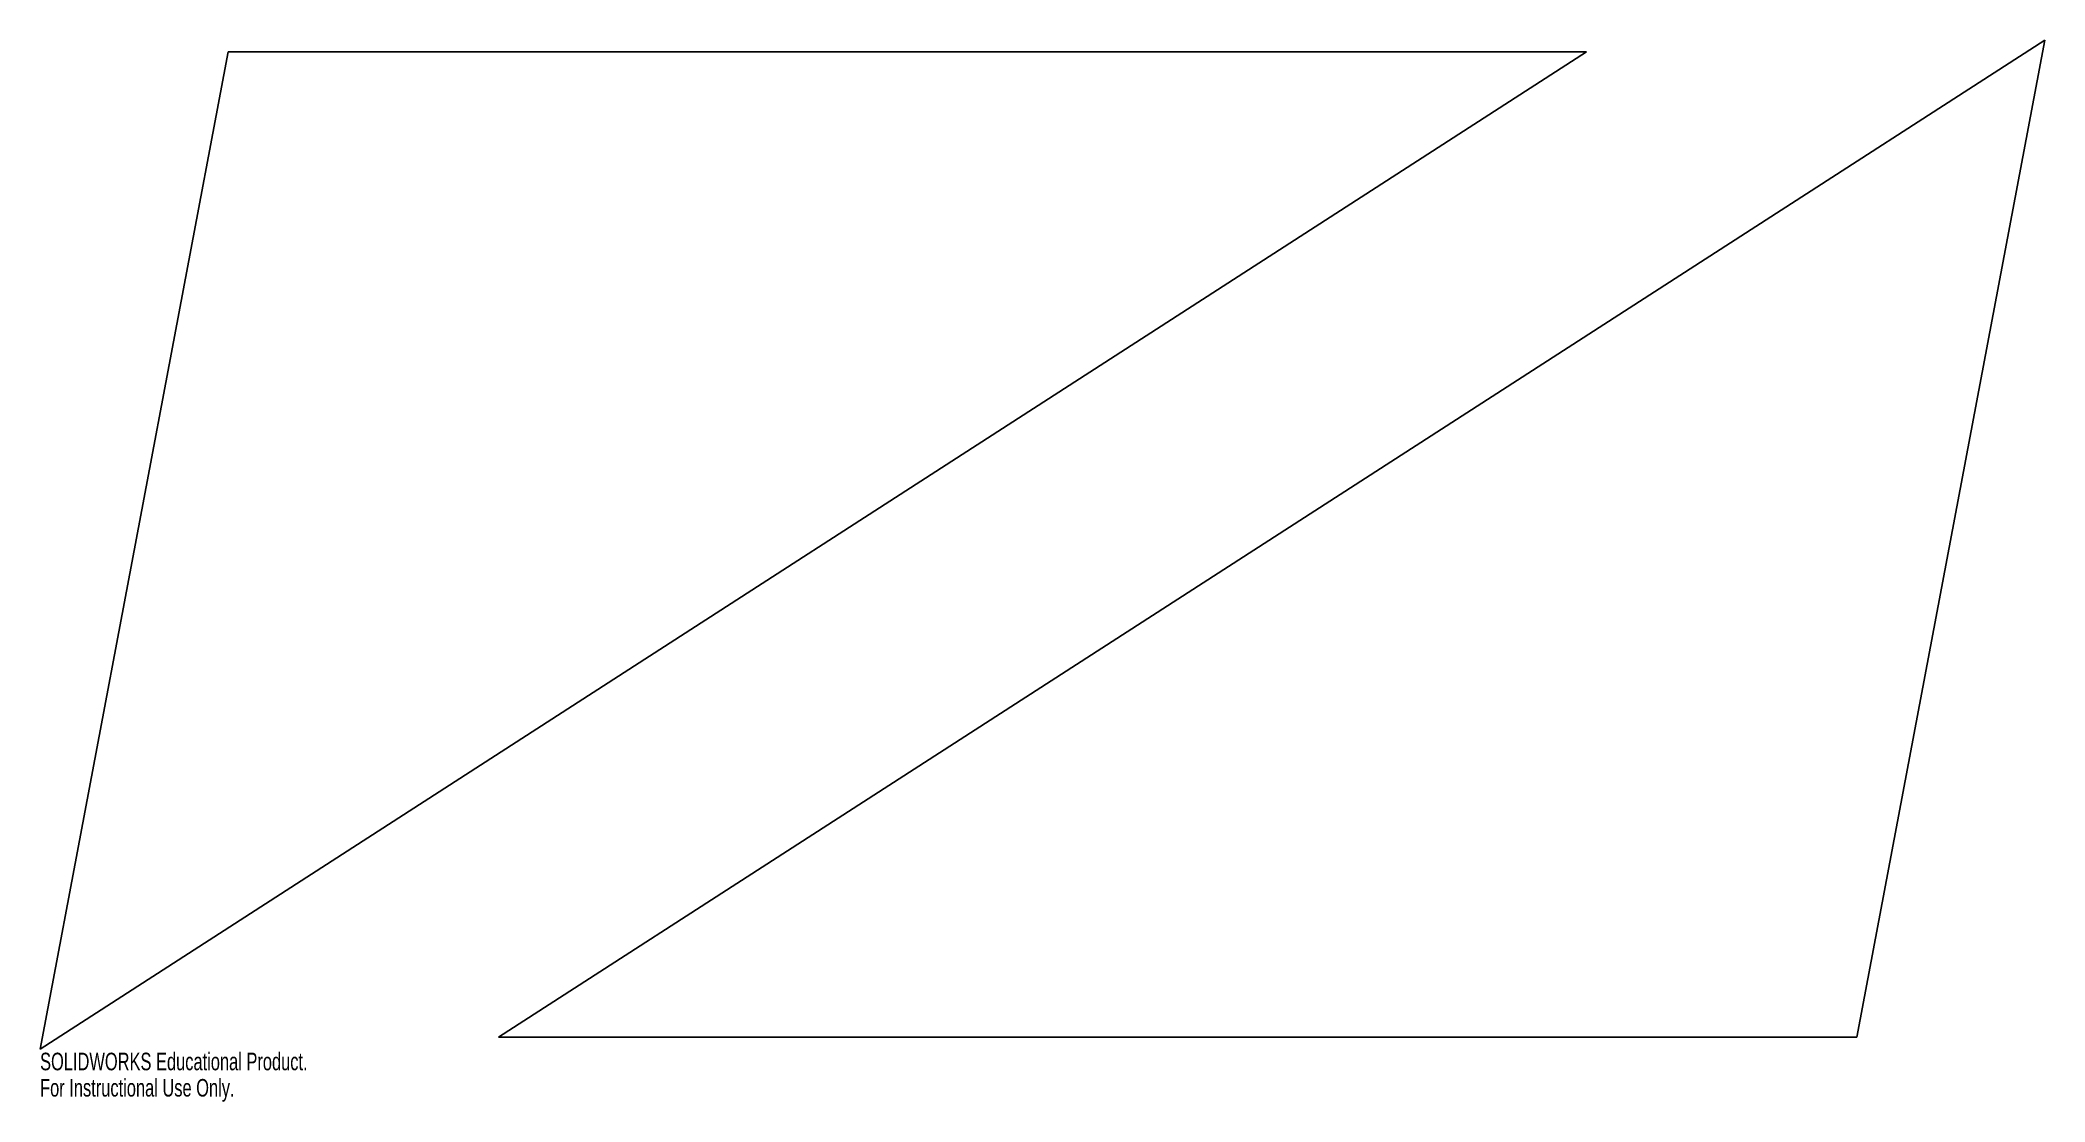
# Model space of a CAD drawing. Header units: inches. Extents: x -12 to 9.7, y -65.7 to -54.1.
import ezdxf

# ---------------------------------------------------------------- set-up
doc = ezdxf.new("R2010")
doc.units = ezdxf.units.IN
doc.header["$MEASUREMENT"] = 0
doc.styles.add('SLDTEXTSTYLE0', font='TXT', dxfattribs={"width": 0.7})

msp = doc.modelspace()

# ---------------------------------------------------------------- linework, layer by layer
at = {"color": 7, "linetype": 'Continuous', "lineweight": 25}
for p, q in [((-9.959, -54.274), (-12, -65.083)), ((-12, -65.083), (4.768, -54.274)), ((4.768, -54.274), (-9.959, -54.274)), ((9.739, -54.146), (-7.029, -64.955)), ((7.698, -64.955), (9.739, -54.146)), ((-7.029, -64.955), (7.698, -64.955))]:
    msp.add_line(p, q, dxfattribs=at)

# ---------------------------------------------------------------- texts
at = {"color": 7, "linetype": 'Continuous', "char_height": 0.1903, "attachment_point": 1, "style": 'SLDTEXTSTYLE0'}
for s, insert in [('SOLIDWORKS Educational Product.', (-12, -65.123)), ('For Instructional Use Only.', (-12, -65.408))]:
    msp.add_mtext(s, dxfattribs=dict(at, insert=insert))

doc.saveas('drawing.dxf')
